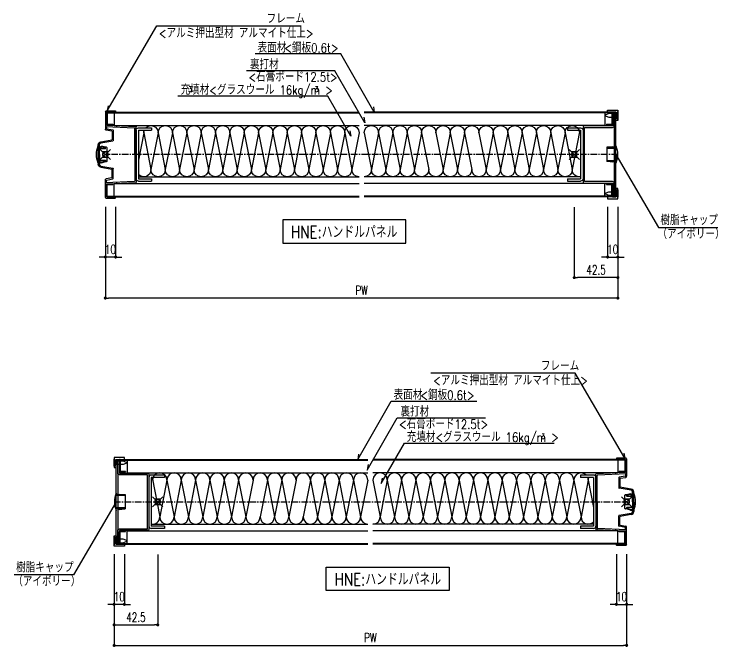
# Model space of a CAD drawing. Extents: x -275225 to 47266, y -41063 to 95295.
# Drawn here: x -228829 to -228143, y -19041 to -18424 of the extents above; entities that cross this region are included whole.
import ezdxf
from ezdxf.enums import TextEntityAlignment as Align

# ---------------------------------------------------------------- set-up
doc = ezdxf.new("R2010")
doc.units = 0
doc.header["$LTSCALE"] = 0.2
doc.header["$PDMODE"] = 99
doc.header["$PDSIZE"] = 5
doc.linetypes.add('CENTER', pattern=[50.8, 31.75, -6.35, 6.35, -6.35])
for name, color, linetype in [('_P18_製品', 4, 'Continuous'), ('_基準', 1, 'CENTER'), ('_文字', 3, 'Continuous'), ('_製品寸法', 9, 'Continuous'), ('樹脂', 6, 'Continuous')]:
    doc.layers.add(name, color=color, linetype=linetype)
doc.layers.add('_ポイント', color=1, linetype='Continuous', plot=False)
doc.styles.add('OKAMURA', font='SIMPLEX.shx', dxfattribs={"width": 0.7, "bigfont": 'BIGFONT.shx'})
doc.dimstyles.new('OKAMURA-003', dxfattribs={"dimscale": 3, "dimtxt": 3, "dimasz": 1, "dimexe": 0, "dimexo": 3, "dimgap": 1, "dimtad": 1, "dimdec": 3, "dimdsep": 46, "dimtxsty": 'OKAMURA', "dimblk1": 'DOT', "dimblk2": 'DOT', "dimsah": 1, "dimcen": 0, "dimclrd": 9, "dimclre": 9, "dimclrt": 3, "dimadec": 0, "dimazin": 0, "dimtfac": 1, "dimtdec": 3, "dimtix": 1, "dimtmove": 2, "dimatfit": 3, "dimldrblk": 'NONE', "dimfxl": 0, "dimtolj": 1, "dimarcsym": 0})

# ---------------------------------------------------------------- blocks, each defined once
blk = doc.blocks.new('_DOT')
at = {"color": 0, "linetype": 'ByBlock'}
blk.add_line((-0.5, 0), (-1, 0), dxfattribs=at)
at = {"color": 0, "linetype": 'ByBlock', "const_width": 0.5}
blk.add_lwpolyline([(-0.25, 0, 1), (0.25, 0, 1)], format="xyb", close=True, dxfattribs=at)
blk = doc.blocks.new('*D1337')
at = {"layer": '_製品寸法', "color": 9, "lineweight": -2, "transparency": 16777216}
for p, q in [((-42.5, -51.5), (-42.5, -140)), ((457.5, -51.5), (457.5, -140)), ((-39.5, -140), (454.5, -140))]:
    blk.add_line(p, q, dxfattribs=at)
at = {"layer": 'Defpoints', "color": 0, "transparency": 16777216}
for p in [(-42.5, -42.5), (457.5, -42.5), (457.5, -140)]:
    blk.add_point(p, dxfattribs=at)
at = {"layer": '_製品寸法', "color": 9, "lineweight": -2, "transparency": 16777216, "xscale": 3, "yscale": 3, "zscale": 3, "rotation": 180}
blk.add_blockref('_DOT', (-42.5, -140), dxfattribs=at)
at = {"layer": '_製品寸法', "color": 9, "lineweight": -2, "transparency": 16777216, "xscale": 3, "yscale": 3, "zscale": 3}
blk.add_blockref('_DOT', (457.5, -140), dxfattribs=at)
at = {"layer": '_製品寸法', "color": 3, "transparency": 16777216, "insert": (207.5, -132.5), "char_height": 9, "attachment_point": 5, "style": 'OKAMURA'}
blk.add_mtext('\\A1;PW', dxfattribs=at)
blk = doc.blocks.new('_None')
blk = doc.blocks.new('*D1338')
at = {"layer": '_製品寸法', "color": 9, "lineweight": -2, "transparency": 16777216}
for p, q in [((447.5, -51.2), (447.5, -100)), ((457.5, -51), (457.5, -100)), ((444.5, -100), (441.5, -100)), ((447.5, -100), (457.5, -100)), ((460.5, -100), (463.5, -100))]:
    blk.add_line(p, q, dxfattribs=at)
at = {"layer": 'Defpoints', "color": 0, "transparency": 16777216}
for p in [(447.5, -42.2), (457.5, -42), (457.5, -100)]:
    blk.add_point(p, dxfattribs=at)
at = {"layer": '_製品寸法', "color": 9, "lineweight": -2, "transparency": 16777216, "xscale": 3, "yscale": 3, "zscale": 3}
blk.add_blockref('_DOT', (447.5, -100), dxfattribs=at)
at = {"layer": '_製品寸法', "color": 9, "lineweight": -2, "transparency": 16777216, "xscale": 3, "yscale": 3, "zscale": 3, "rotation": 180}
blk.add_blockref('_DOT', (457.5, -100), dxfattribs=at)
at = {"layer": '_製品寸法', "color": 3, "transparency": 16777216, "insert": (452.5, -92.5), "char_height": 9, "attachment_point": 5, "style": 'OKAMURA'}
blk.add_mtext('\\A1;10', dxfattribs=at)
blk = doc.blocks.new('*D1339')
at = {"layer": '_製品寸法', "color": 9, "lineweight": -2, "transparency": 16777216}
for p, q in [((0, -51.5), (0, -120)), ((-42.5, -59), (-42.5, -120)), ((-39.5, -120), (-3, -120))]:
    blk.add_line(p, q, dxfattribs=at)
at = {"layer": 'Defpoints', "color": 0, "transparency": 16777216}
for p in [(0, -42.5), (-42.5, -50), (0, -120)]:
    blk.add_point(p, dxfattribs=at)
at = {"layer": '_製品寸法', "color": 9, "lineweight": -2, "transparency": 16777216, "xscale": 3, "yscale": 3, "zscale": 3, "rotation": 180}
blk.add_blockref('_DOT', (-42.5, -120), dxfattribs=at)
at = {"layer": '_製品寸法', "color": 9, "lineweight": -2, "transparency": 16777216, "xscale": 3, "yscale": 3, "zscale": 3}
blk.add_blockref('_DOT', (0, -120), dxfattribs=at)
at = {"layer": '_製品寸法', "color": 3, "transparency": 16777216, "insert": (-21.25, -112.5), "char_height": 9, "attachment_point": 5, "style": 'OKAMURA'}
blk.add_mtext('\\A1;42.5', dxfattribs=at)
blk = doc.blocks.new('樹脂')
at = {"layer": '_P18_製品', "color": 0, "linetype": 'ByBlock'}
for p, q in [((-8.2, 7), (-7, 7)), ((-7, 7), (-3.2, 8.09)), ((-7, 6.27), (-3.2, 7.36)), ((-7, 6.27), (-7, 7)), ((-3.2, 8.09), (-3.2, 7.59)), ((-3.2, 7.59), (-2.4, 7.59)), ((-3.2, 7.59), (-3.2, 6.86)), ((-2.4, 7.59), (-2.4, 7.09)), ((-2.4, 7.09), (-0.5, 7.09)), ((-2.4, 6.36), (-2.4, 7.09)), ((-0.5, 7.09), (-0.5, 5.41)), ((0, -8.35), (0, 8.35)), ((-8.7, -6.5), (-8.7, 6.5)), ((-7, 5.91), (-7, 6.27)), ((-6.5, 5.41), (0, 5.41)), ((-3.2, 6.86), (-2.4, 6.86)), ((-2.4, 6.36), (-0.5, 6.36)), ((-7, -5.91), (-7, -6.27)), ((-7, -6.27), (-7, -7)), ((-3.2, -7.36), (-7, -6.27)), ((0, -5.41), (-6.5, -5.41)), ((-1.6, -7.59), (-1.6, -6.86)), ((-1.6, -6.86), (-0.8, -6.86)), ((-0.8, -7.09), (-0.8, -6.36)), ((-0.8, -6.36), (-0.5, -6.36)), ((-0.5, -7.09), (-0.5, -5.41)), ((-7, -7), (-8.2, -7)), ((-3.2, -8.09), (-7, -7)), ((-3.2, -7.36), (-1.6, -7.36)), ((-3.2, -8.09), (-1.6, -8.09)), ((-1.6, -7.59), (-0.8, -7.59)), ((-1.6, -8.09), (-1.6, -7.59)), ((-0.8, -7.09), (-0.5, -7.09)), ((-0.8, -7.59), (-0.8, -7.09))]:
    blk.add_line(p, q, dxfattribs=at)
for centre, radius, start, end in [((-8.2, 6.5), 0.5, 90, 180), ((-20.99, 0), 22.59, 338.30531, 21.69469), ((-6.5, 5.91), 0.5, 180, 270), ((-8.2, -6.5), 0.5, 180, 270), ((-6.5, -5.91), 0.5, 90, 180)]:
    blk.add_arc(centre, radius, start, end, dxfattribs=at)
blk = doc.blocks.new('HNE4')
at = {"color": 6, "linetype": 'ByBlock'}
for p, q in [((-498, -8.35), (-498, 8.35)), ((-495.6, 7), (-497.2, 7)), ((-497.2, 6.5), (-497.2, 7)), ((-495.6, 7.25), (-494.8, 7.25)), ((-495.6, 7.25), (-495.6, 7)), ((-494.8, 7.5), (-490.3, 7)), ((-494.8, 7.25), (-494.8, 7.5)), ((-490.3, 7), (-489.3, 7)), ((-490.3, 6.5), (-490.3, 7)), ((-489.3, 7), (-489.3, -7)), ((-490.3, 6.5), (-498, 6.5)), ((-489.3, 6), (-498, 6)), ((-489.3, -6), (-498, -6)), ((-490.3, -6.5), (-498, -6.5)), ((-497.2, -6.5), (-497.2, -7)), ((-490.3, -6.5), (-490.3, -7)), ((-495.6, -7), (-497.2, -7)), ((-495.6, -7.25), (-495.6, -7)), ((-495.6, -7.25), (-494.8, -7.25)), ((-494.8, -7.5), (-490.3, -7)), ((-494.8, -7.25), (-494.8, -7.5)), ((-490.3, -7), (-489.3, -7)), ((-490.3, -7), (-489.3, -7))]:
    blk.add_line(p, q, dxfattribs=at)
blk.add_arc((-477.01, 0), 22.59, 158.30531, 201.6947, dxfattribs=at)
at = {"layer": '_P18_製品'}
for p, q in [((-497.4, 41.3), (-252.5, 41.3)), ((-1.8, 41.3), (-247.5, 41.3)), ((-10, 42.2), (-10, 41.6)), ((-0.5, 42.5), (-9.7, 42.5)), ((-9.7, 41.3), (-1.5, 41.3)), ((0, 42), (-0.5, 42.5)), ((0, 42), (0, 24.84)), ((-494.8, 40.7), (-494.8, 29.4)), ((-494.2, 40.7), (-252.5, 40.7)), ((-494.2, 40.7), (-494.2, 29.4)), ((-487.3, 40.7), (-487.3, 28.2)), ((-1.8, 40.7), (-247.5, 40.7)), ((-8.7, 40.7), (-8.7, 28.2)), ((-1.8, 40.7), (-1.8, 29.4)), ((-1.2, 41), (-1.2, 28.8)), ((-1.2, 40.7), (-1.2, 29.4)), ((-488.8, 29.4), (-494.2, 29.4)), ((-488.8, 28.8), (-494.2, 28.8)), ((-488.8, 29.4), (-488.8, 28.8)), ((-487.3, 28.2), (-252.5, 28.2)), ((-8.7, 28.2), (-247.5, 28.2)), ((-1.49, 28.5), (-29.71, 27.26)), ((-11, 28.08), (-11, 26.88)), ((-7.2, 29.4), (-7.2, 28.8)), ((-1.8, 29.4), (-7.2, 29.4)), ((-1.8, 28.8), (-7.2, 28.8)), ((-466, 23.7), (-466, -23.7)), ((-451, 26), (-463.7, 26)), ((-451, 23.7), (-463.7, 23.7)), ((-463.7, 23.7), (-463.7, -23.7)), ((-451, 26), (-451, 23.7)), ((-32.3, 26), (-45, 26)), ((-45, 26), (-45, 23.7)), ((-32.3, 23.7), (-45, 23.7)), ((-32.3, 23.7), (-32.3, -23.7)), ((-30, 0.3), (-30, 26.96)), ((-30, 23.7), (-30, -23.7)), ((-28.8, 0), (-28.8, 25.81)), ((0, 27.36), (-28.51, 26.11)), ((-7.7, 23.61), (-7.7, 13.63)), ((-1.45, 24.96), (-7.45, 23.9)), ((-6.5, 22.7), (-6.5, 14.63)), ((-6.25, 22.89), (-0.83, 23.85)), ((-1.2, 27), (-1.2, 25.26)), ((4.52, 12.44), (-6.25, 14.34)), ((4.31, 11.26), (-7.45, 13.33)), ((5.8, 0), (5.8, 9.48)), ((7, 0.3), (7, 9.48)), ((-29.7, 0), (-30, 0.3)), ((6.7, 0), (7, 0.3)), ((-29.7, 0), (-30, -0.3)), ((-30, -0.3), (-30, -26.96)), ((-28.8, 0), (-28.8, -25.81)), ((5.8, 0), (5.8, -9.48)), ((6.7, 0), (7, -0.3)), ((7, -0.3), (7, -9.48)), ((-7.7, -23.61), (-7.7, -13.63)), ((4.31, -11.26), (-7.45, -13.33)), ((4.52, -12.44), (-6.25, -14.34)), ((-6.5, -22.7), (-6.5, -14.63)), ((-451, -23.7), (-463.7, -23.7)), ((-451, -26), (-463.7, -26)), ((-451, -23.7), (-451, -26)), ((-32.3, -23.7), (-45, -23.7)), ((-45, -23.7), (-45, -26)), ((-32.3, -26), (-45, -26)), ((-1.49, -28.5), (-29.71, -27.26)), ((0, -27.36), (-28.51, -26.11)), ((-11, -26.88), (-11, -28.08)), ((-1.45, -24.96), (-7.45, -23.9)), ((-6.25, -22.89), (-0.83, -23.85)), ((-1.2, -27), (-1.2, -25.26)), ((0, -42), (0, -24.84)), ((-494.8, -40.7), (-494.8, -29.4)), ((-488.8, -28.8), (-494.2, -28.8)), ((-494.2, -40.7), (-494.2, -29.4)), ((-488.8, -29.4), (-494.2, -29.4)), ((-488.8, -29.4), (-488.8, -28.8)), ((-487.3, -28.2), (-252.5, -28.2)), ((-487.3, -40.7), (-487.3, -28.2)), ((-8.7, -28.2), (-247.5, -28.2)), ((-8.7, -40.7), (-8.7, -28.2)), ((-7.2, -29.4), (-7.2, -28.8)), ((-1.8, -28.8), (-7.2, -28.8)), ((-1.8, -29.4), (-7.2, -29.4)), ((-1.8, -40.7), (-1.8, -29.4)), ((-1.2, -41), (-1.2, -28.8)), ((-1.2, -40.7), (-1.2, -29.4)), ((-494.2, -40.7), (-252.5, -40.7)), ((-1.8, -40.7), (-247.5, -40.7)), ((-497.4, -41.3), (-252.5, -41.3)), ((-1.8, -41.3), (-247.5, -41.3)), ((-10, -42.2), (-10, -41.6)), ((-9.7, -41.3), (-1.5, -41.3)), ((-0.5, -42.5), (-9.7, -42.5)), ((0, -42), (-0.5, -42.5))]:
    blk.add_line(p, q, dxfattribs=at)
at = {"layer": '_P18_製品', "color": 6, "linetype": 'ByBlock'}
for p, q in [((-462.99, 23.7), (-455.5, -14.8)), ((-448.5, 21.2), (-455.5, -14.8)), ((-448.5, 21.2), (-441.5, -14.8)), ((-434.5, 21.2), (-441.5, -14.8)), ((-434.5, 21.2), (-427.5, -14.8)), ((-434.5, 21.2), (-427.5, -14.8)), ((-420.5, 21.2), (-427.5, -14.8)), ((-420.5, 21.2), (-413.5, -14.8)), ((-420.5, 21.2), (-413.5, -14.8)), ((-406.5, 21.2), (-413.5, -14.8)), ((-406.5, 21.2), (-399.5, -14.8)), ((-392.5, 21.2), (-399.5, -14.8)), ((-392.5, 21.2), (-385.5, -14.8)), ((-378.5, 21.2), (-385.5, -14.8)), ((-378.5, 21.2), (-371.5, -14.8)), ((-364.5, 21.2), (-371.5, -14.8)), ((-350.5, 21.2), (-357.5, -14.8)), ((-350.5, 21.2), (-343.5, -14.8)), ((-336.5, 21.2), (-343.5, -14.8)), ((-336.5, 21.2), (-329.5, -14.8)), ((-322.5, 21.2), (-329.5, -14.8)), ((-308.5, 21.2), (-315.5, -14.8)), ((-308.5, 21.2), (-301.5, -14.8)), ((-294.5, 21.2), (-301.5, -14.8)), ((-294.5, 21.2), (-287.5, -14.8)), ((-280.5, 21.2), (-287.5, -14.8)), ((-280.5, 21.2), (-273.5, -14.8)), ((-266.5, 21.2), (-273.5, -14.8)), ((-266.5, 21.2), (-259.5, -14.8)), ((-252.5, 21.2), (-259.5, -14.8)), ((-463.7, -21.8), (-252.5, -21.8))]:
    blk.add_line(p, q, dxfattribs=at)
at = {"layer": '_P18_製品', "color": 6}
for p, q in [((-247.5, 21.2), (-240.5, -14.8)), ((-233.5, 21.2), (-240.5, -14.8)), ((-233.5, 21.2), (-226.5, -14.8)), ((-219.5, 21.2), (-226.5, -14.8)), ((-219.5, 21.2), (-212.5, -14.8)), ((-205.5, 21.2), (-212.5, -14.8)), ((-205.5, 21.2), (-198.5, -14.8)), ((-191.5, 21.2), (-198.5, -14.8)), ((-191.5, 21.2), (-184.5, -14.8)), ((-177.5, 21.2), (-184.5, -14.8)), ((-177.5, 21.2), (-170.5, -14.8)), ((-163.5, 21.2), (-170.5, -14.8)), ((-163.5, 21.2), (-156.5, -14.8)), ((-149.5, 21.2), (-156.5, -14.8)), ((-149.5, 21.2), (-142.5, -14.8)), ((-135.5, 21.2), (-142.5, -14.8)), ((-135.5, 21.2), (-128.5, -14.8)), ((-121.5, 21.2), (-128.5, -14.8)), ((-121.5, 21.2), (-114.5, -14.8)), ((-107.5, 21.2), (-114.5, -14.8)), ((-107.5, 21.2), (-100.5, -14.8)), ((-93.5, 21.2), (-100.5, -14.8)), ((-93.5, 21.2), (-86.5, -14.8)), ((-79.5, 21.2), (-86.5, -14.8)), ((-79.5, 21.2), (-72.5, -14.8)), ((-65.5, 21.2), (-72.5, -14.8)), ((-65.5, 21.2), (-58.5, -14.8)), ((-51.5, 21.2), (-58.5, -14.8)), ((-51.5, 21.2), (-44.5, -14.8)), ((-37.5, 21.2), (-44.5, -14.8)), ((-37.5, 21.2), (-32.3, -5.54)), ((-32.3, -21.8), (-247.5, -21.8))]:
    blk.add_line(p, q, dxfattribs=at)
at = {"layer": '_P18_製品'}
for points in [[(-490, 43.3), (-500, 43.3), (-500, 33.3), (-498, 33.3), (-498, 41.3), (-490, 41.3)], [(-498, 41.3), (-496.4, 41.3), (-496.4, -41.3), (-498, -41.3)], [(-490, -43.3), (-500, -43.3), (-500, -33.3), (-498, -33.3), (-498, -41.3), (-490, -41.3)]]:
    blk.add_lwpolyline(points, close=True, dxfattribs=at)
at = {"layer": '_P18_製品', "color": 6, "linetype": 'ByBlock'}
for points in [[(-499.74, 41.6), (-499.74, 34.6), (-500, 34.6), (-500, 41.6)], [(-499.74, 34.6), (-499.74, 41.6), (-497.99, 39.85), (-497.99, 36.35)], [(-497.99, 36.35), (-497.99, 39.85), (-491.22, 39.85), (-487, 38.1), (-491.22, 36.35)], [(-499.74, -41.6), (-499.74, -34.6), (-500, -34.6), (-500, -41.6)], [(-499.74, -34.6), (-499.74, -41.6), (-497.99, -39.85), (-497.99, -36.35)], [(-497.99, -36.35), (-497.99, -39.85), (-491.22, -39.85), (-487, -38.1), (-491.22, -36.35)]]:
    blk.add_lwpolyline(points, close=True, dxfattribs=at)
at = {"layer": '_P18_製品'}
blk.add_lwpolyline([(-496.4, 41.3), (-494.8, 41.3), (-494.8, 28), (-467.6, 28, -0.414214), (-466, 26.4), (-466, -26.4, -0.414214), (-467.6, -28), (-494.8, -28), (-494.8, -41.3), (-496.4, -41.3), (-496.4, -28, -0.414214), (-494.8, -26.4), (-467.6, -26.4), (-467.6, 26.4), (-494.8, 26.4, -0.414214), (-496.4, 28)], format="xyb", close=True, dxfattribs=at)
for centre, radius, start, end in [((-494.2, 40.7), 0.6, 90, 180), ((-9.7, 42.2), 0.3, 90, 180), ((-9.7, 41.6), 0.3, 180, 270), ((-1.8, 40.7), 0.6, 0, 90), ((-1.5, 41), 0.3, 0.0002, 90), ((-494.2, 29.4), 0.6, 180, 270), ((-1.8, 29.4), 0.6, 270, 0), ((-1.5, 28.8), 0.3, 272.50801, 0.00021), ((-463.7, 23.7), 2.3, 90, 180), ((-32.3, 23.7), 2.3, 0, 90), ((-29.7, 26.96), 0.3, 92.50801, 180.00006), ((-28.5, 25.81), 0.3, 92.50801, 180), ((-7.4, 23.61), 0.3, 100.00005, 180), ((-6.2, 22.6), 0.3, 100.00323, 180), ((-1.5, 27), 0.3, 0.00008, 92.50801), ((-1.5, 25.26), 0.3, 280.00005, 0.00013), ((-1, 24.84), 1, 279.99863, 0.00278), ((-6.2, 14.63), 0.3, 180.00034, 259.99652), ((-7.4, 13.63), 0.3, 180, 259.99993), ((4, 9.48), 1.8, 0.00001, 80.00004), ((4, 9.48), 3, 0.00001, 80.00004), ((-7.4, -13.63), 0.3, 100.00007, 180), ((4, -9.48), 1.8, 279.99996, 359.99999), ((4, -9.48), 3, 279.99996, 359.99999), ((-6.2, -14.63), 0.3, 100.00348, 179.99966), ((-463.7, -23.7), 2.3, 180, 270), ((-32.3, -23.7), 2.3, 270, 0), ((-29.7, -26.96), 0.3, 179.99994, 267.49199), ((-28.5, -25.81), 0.3, 180, 267.49199), ((-7.4, -23.61), 0.3, 180, 259.99995), ((-6.2, -22.6), 0.3, 180, 259.99677), ((-1.5, -27), 0.3, 267.49199, 359.99992), ((-1.5, -25.26), 0.3, 359.99987, 79.99995), ((-1, -24.84), 1, 359.99722, 80.00137), ((-494.2, -29.4), 0.6, 90, 180), ((-1.8, -29.4), 0.6, 0, 90), ((-1.5, -28.8), 0.3, 359.99979, 87.49199), ((-494.2, -40.7), 0.6, 180, 270), ((-1.8, -40.7), 0.6, 270, 0), ((-1.5, -41), 0.3, 270, 359.9998), ((-9.7, -41.6), 0.3, 90, 180), ((-9.7, -42.2), 0.3, 180, 270)]:
    blk.add_arc(centre, radius, start, end, dxfattribs=at)
at = {"layer": '_P18_製品', "color": 6, "linetype": 'ByBlock'}
for centre, start, end in [((-455.5, 21.2), 0, 180), ((-441.5, 21.2), 0, 180), ((-427.5, 21.2), 0, 180), ((-413.5, 21.2), 0, 180), ((-399.5, 21.2), 0, 180), ((-385.5, 21.2), 0, 180), ((-371.5, 21.2), 0, 180), ((-357.5, 21.2), 0, 180), ((-343.5, 21.2), 0, 180), ((-329.5, 21.2), 0, 180), ((-315.5, 21.2), 0, 180), ((-301.5, 21.2), 0, 180), ((-287.5, 21.2), 0, 180), ((-273.5, 21.2), 0, 180), ((-259.5, 21.2), 0, 180), ((-462.5, -14.8), 260.12911, 0), ((-448.5, -14.8), 180, 0), ((-434.5, -14.8), 180, 0), ((-420.5, -14.8), 180, 0), ((-406.5, -14.8), 180, 0), ((-392.5, -14.8), 180, 0), ((-378.5, -14.8), 180, 0), ((-364.5, -14.8), 180, 0), ((-350.5, -14.8), 180, 0), ((-336.5, -14.8), 180, 0), ((-322.5, -14.8), 180, 0), ((-308.5, -14.8), 180, 0), ((-294.5, -14.8), 180, 0), ((-280.5, -14.8), 180, 0), ((-266.5, -14.8), 180, 0), ((-252.5, -14.8), 180, 269.99998)]:
    blk.add_arc(centre, 7, start, end, dxfattribs=at)
at = {"layer": '_P18_製品', "color": 6}
for centre, start, end in [((-240.5, 21.2), 0, 180), ((-226.5, 21.2), 0, 180), ((-212.5, 21.2), 0, 180), ((-198.5, 21.2), 0, 180), ((-184.5, 21.2), 0, 180), ((-170.5, 21.2), 0, 180), ((-156.5, 21.2), 0, 180), ((-142.5, 21.2), 0, 180), ((-128.5, 21.2), 0, 180), ((-114.5, 21.2), 0, 180), ((-100.5, 21.2), 0, 180), ((-86.5, 21.2), 0, 180), ((-72.5, 21.2), 0, 180), ((-58.5, 21.2), 0, 180), ((-44.5, 21.2), 43.29177, 180), ((-44.5, 21.2), 0, 20.9248), ((-30.5, 21.2), 159.0752, 180), ((-247.5, -14.8), 270, 0), ((-233.5, -14.8), 180, 0), ((-219.5, -14.8), 180, 0), ((-205.5, -14.8), 180, 0), ((-191.5, -14.8), 180, 0), ((-177.5, -14.8), 180, 0), ((-163.5, -14.8), 180, 0), ((-149.5, -14.8), 180, 0), ((-135.5, -14.8), 180, 0), ((-121.5, -14.8), 180, 0), ((-107.5, -14.8), 180, 0), ((-93.5, -14.8), 180, 0), ((-79.5, -14.8), 180, 0), ((-65.5, -14.8), 180, 0), ((-51.5, -14.8), 180, 0), ((-37.5, -14.8), 180, 317.97555)]:
    blk.add_arc(centre, 7, start, end, dxfattribs=at)
at = {"layer": '_ポイント'}
for p in [(-457.5, 0), (0, 0)]:
    blk.add_point(p, dxfattribs=at)
at = {"layer": '_基準'}
blk.add_line((-500, 0), (0, 0), dxfattribs=at)
blk.add_line((-500, 0), (0, 0), dxfattribs=at)
at = {"layer": '樹脂'}
blk.add_blockref('樹脂', (7, 0), dxfattribs=at)
blk = doc.blocks.new('*D1340')
at = {"layer": '_製品寸法', "color": 9, "lineweight": -2, "transparency": 16777216}
for p, q in [((-42.5, -51), (-42.5, -100)), ((-32.5, -51.2), (-32.5, -100)), ((-45.5, -100), (-48.5, -100)), ((-32.5, -100), (-42.5, -100)), ((-29.5, -100), (-26.5, -100))]:
    blk.add_line(p, q, dxfattribs=at)
at = {"layer": 'Defpoints', "color": 0, "transparency": 16777216}
for p in [(-42.5, -42), (-32.5, -42.2), (-42.5, -100)]:
    blk.add_point(p, dxfattribs=at)
at = {"layer": '_製品寸法', "color": 9, "lineweight": -2, "transparency": 16777216, "xscale": 3, "yscale": 3, "zscale": 3}
blk.add_blockref('_DOT', (-42.5, -100), dxfattribs=at)
at = {"layer": '_製品寸法', "color": 9, "lineweight": -2, "transparency": 16777216, "xscale": 3, "yscale": 3, "zscale": 3, "rotation": 180}
blk.add_blockref('_DOT', (-32.5, -100), dxfattribs=at)
at = {"layer": '_製品寸法', "color": 3, "transparency": 16777216, "insert": (-37.5, -92.5), "char_height": 9, "attachment_point": 5, "style": 'OKAMURA'}
blk.add_mtext('\\A1;10', dxfattribs=at)
blk = doc.blocks.new('*D1633')
at = {"layer": '_製品寸法', "color": 9, "lineweight": -2, "transparency": 16777216}
for p, q in [((-457.5, -51.5), (-457.5, -140)), ((42.5, -51.5), (42.5, -140)), ((39.5, -140), (-454.5, -140))]:
    blk.add_line(p, q, dxfattribs=at)
at = {"layer": 'Defpoints', "color": 0, "transparency": 16777216}
for p in [(-457.5, -42.5), (42.5, -42.5), (-457.5, -140)]:
    blk.add_point(p, dxfattribs=at)
at = {"layer": '_製品寸法', "color": 9, "lineweight": -2, "transparency": 16777216, "xscale": 3, "yscale": 3, "zscale": 3, "rotation": 180}
blk.add_blockref('_DOT', (-457.5, -140), dxfattribs=at)
at = {"layer": '_製品寸法', "color": 9, "lineweight": -2, "transparency": 16777216, "xscale": 3, "yscale": 3, "zscale": 3}
blk.add_blockref('_DOT', (42.5, -140), dxfattribs=at)
at = {"layer": '_製品寸法', "color": 3, "transparency": 16777216, "insert": (-207.5, -132.5), "char_height": 9, "attachment_point": 5, "style": 'OKAMURA'}
blk.add_mtext('\\A1;PW', dxfattribs=at)
blk = doc.blocks.new('*D1634')
at = {"layer": '_製品寸法', "color": 9, "lineweight": -2, "transparency": 16777216}
for p, q in [((-457.5, -51), (-457.5, -100)), ((-447.5, -51.2), (-447.5, -100)), ((-460.5, -100), (-463.5, -100)), ((-447.5, -100), (-457.5, -100)), ((-444.5, -100), (-441.5, -100))]:
    blk.add_line(p, q, dxfattribs=at)
at = {"layer": 'Defpoints', "color": 0, "transparency": 16777216}
for p in [(-457.5, -42), (-447.5, -42.2), (-457.5, -100)]:
    blk.add_point(p, dxfattribs=at)
at = {"layer": '_製品寸法', "color": 9, "lineweight": -2, "transparency": 16777216, "xscale": 3, "yscale": 3, "zscale": 3}
blk.add_blockref('_DOT', (-457.5, -100), dxfattribs=at)
at = {"layer": '_製品寸法', "color": 9, "lineweight": -2, "transparency": 16777216, "xscale": 3, "yscale": 3, "zscale": 3, "rotation": 180}
blk.add_blockref('_DOT', (-447.5, -100), dxfattribs=at)
at = {"layer": '_製品寸法', "color": 3, "transparency": 16777216, "insert": (-452.5, -92.5), "char_height": 9, "attachment_point": 5, "style": 'OKAMURA'}
blk.add_mtext('\\A1;10', dxfattribs=at)
blk = doc.blocks.new('*D1635')
at = {"layer": '_製品寸法', "color": 9, "lineweight": -2, "transparency": 16777216}
for p, q in [((0, -51.5), (0, -120)), ((42.5, -59), (42.5, -120)), ((39.5, -120), (3, -120))]:
    blk.add_line(p, q, dxfattribs=at)
at = {"layer": 'Defpoints', "color": 0, "transparency": 16777216}
for p in [(0, -42.5), (42.5, -50), (0, -120)]:
    blk.add_point(p, dxfattribs=at)
at = {"layer": '_製品寸法', "color": 9, "lineweight": -2, "transparency": 16777216, "xscale": 3, "yscale": 3, "zscale": 3, "rotation": 180}
blk.add_blockref('_DOT', (0, -120), dxfattribs=at)
at = {"layer": '_製品寸法', "color": 9, "lineweight": -2, "transparency": 16777216, "xscale": 3, "yscale": 3, "zscale": 3}
blk.add_blockref('_DOT', (42.5, -120), dxfattribs=at)
at = {"layer": '_製品寸法', "color": 3, "transparency": 16777216, "insert": (21.25, -112.5), "char_height": 9, "attachment_point": 5, "style": 'OKAMURA'}
blk.add_mtext('\\A1;42.5', dxfattribs=at)
blk = doc.blocks.new('*D1636')
at = {"layer": '_製品寸法', "color": 9, "lineweight": -2, "transparency": 16777216}
for p, q in [((32.5, -51.2), (32.5, -100)), ((42.5, -51), (42.5, -100)), ((29.5, -100), (26.5, -100)), ((32.5, -100), (42.5, -100)), ((45.5, -100), (48.5, -100))]:
    blk.add_line(p, q, dxfattribs=at)
at = {"layer": 'Defpoints', "color": 0, "transparency": 16777216}
for p in [(32.5, -42.2), (42.5, -42), (42.5, -100)]:
    blk.add_point(p, dxfattribs=at)
at = {"layer": '_製品寸法', "color": 9, "lineweight": -2, "transparency": 16777216, "xscale": 3, "yscale": 3, "zscale": 3}
blk.add_blockref('_DOT', (32.5, -100), dxfattribs=at)
at = {"layer": '_製品寸法', "color": 9, "lineweight": -2, "transparency": 16777216, "xscale": 3, "yscale": 3, "zscale": 3, "rotation": 180}
blk.add_blockref('_DOT', (42.5, -100), dxfattribs=at)
at = {"layer": '_製品寸法', "color": 3, "transparency": 16777216, "insert": (37.5, -92.5), "char_height": 9, "attachment_point": 5, "style": 'OKAMURA'}
blk.add_mtext('\\A1;10', dxfattribs=at)
blk = doc.blocks.new('*U1336')
at = {"layer": '_ポイント'}
blk.add_point((0, 0), dxfattribs=at)
blk.add_point((0, 0), dxfattribs=at)
at = {"layer": '_文字', "color": 9}
for points in [[(454.6638, 47.451), (455.5878, 42.5), (407.3559, 125.5374), (266.6166, 125.5374)], [(196.035, 46.5401), (195.111, 41.3), (227.8117, 98.1639), (311.4071, 98.1639)], [(205.2988, 36.2394), (204.3748, 30.9994), (233.58, 81.8138), (319.7649, 81.8138)], [(218.9647, 23.0816), (218.0409, 17.8421), (240.6655, 57.0595), (386.8045, 57.0595)], [(-41.424, -5.2401), (-40.5, 0), (-82.0049, -71.137), (-140.1049, -71.137)]]:
    blk.add_lwpolyline(points, dxfattribs=at)
at = {"layer": '_文字'}
blk.add_lwpolyline([(164.4989, -86.3266), (164.4989, -63.8266), (284.4989, -63.8266), (284.4989, -86.3266)], close=True, dxfattribs=at)
blk.add_lwpolyline([(164.4989, -86.3266), (164.4989, -63.8266), (284.4989, -63.8266), (284.4989, -86.3266)], close=True, dxfattribs=at)
at = {"layer": '_P18_製品'}
blk.add_blockref('HNE4', (457.5, 0), dxfattribs=at)
at = {"layer": '_文字', "style": 'OKAMURA', "width": 0.8}
for s, height, p in [('フレーム', 9, (373.7906, 127.7814)), ('<アルミ押出型材 アルマイト仕上> ', 9, (268.8078, 113.6824)), ('表面材 ', 9, (230.1249, 99.579)), ('<鋼板0.6t> ', 9, (256.276, 99.4654)), ('裏打材 ', 9, (236.8185, 83.2011)), ('<石膏ボード12.5t> ', 9, (235.4306, 71.1283)), ('充填材<グラスウール 16kg/m > ', 9, (242.9509, 58.4746)), ('3', 5, (374.1238, 61.2858)), ('樹脂キャップ', 9, (-138.1545, -68.6342)), ('（アイボリー）', 9, (-140.9419, -82.2105))]:
    blk.add_text(s, height=height, dxfattribs=at).set_placement(p)
blk.add_text('HNE:ハンドルパネル', height=12, dxfattribs=at).set_placement((224.4989, -75.0766), align=Align.MIDDLE)
at = {"layer": '_製品寸法'}
dim = blk.add_linear_dim(base=(-42.5, -100), p1=(-32.5, -42.2), p2=(-42.5, -42), angle=180, dimstyle='OKAMURA-003', dxfattribs=at)
dim.commit()
dim.dimension.update_dxf_attribs({"geometry": '*D1340', "text_midpoint": (-37.5, -92.5)})
dim = blk.add_linear_dim(base=(457.5, -140), p1=(-42.5, -42.5), p2=(457.5, -42.5), text='PW', dimstyle='OKAMURA-003', dxfattribs=at)
dim.commit()
dim.dimension.update_dxf_attribs({"geometry": '*D1337', "text_midpoint": (207.5, -132.5)})
for base, p1, p2, picture, middle in [((0, -120), (-42.5, -50), (0, -42.5), '*D1339', (-21.25, -112.5)), ((457.5, -100), (447.5, -42.2), (457.5, -42), '*D1338', (452.5, -92.5))]:
    dim = blk.add_linear_dim(base=base, p1=p1, p2=p2, dimstyle='OKAMURA-003', dxfattribs=at)
    dim.commit()
    dim.dimension.update_dxf_attribs({"geometry": picture, "text_midpoint": middle})
blk = doc.blocks.new('*U1632')
at = {"layer": '_ポイント'}
blk.add_point((0, 0), dxfattribs=at)
blk.add_point((0, 0), dxfattribs=at)
at = {"layer": '_文字', "color": 9}
for points in [[(-454.6638, 47.451), (-455.5878, 42.5), (-407.3667, 125.5189), (-266.6274, 125.5189)], [(-196.035, 46.5401), (-195.111, 41.3), (-227.7431, 98.0446), (-311.3385, 98.0446)], [(-205.2988, 36.2394), (-204.3748, 30.9994), (-233.5115, 81.6945), (-319.6963, 81.6945)], [(-218.9647, 23.0816), (-218.0409, 17.8421), (-240.597, 56.9402), (-386.7359, 56.9402)], [(41.424, -5.2401), (40.5, 0), (82.0049, -71.137), (140.1049, -71.137)]]:
    blk.add_lwpolyline(points, dxfattribs=at)
at = {"layer": '_文字'}
blk.add_lwpolyline([(-164.4989, -86.3266), (-164.4989, -63.8266), (-284.4989, -63.8266), (-284.4989, -86.3266)], close=True, dxfattribs=at)
blk.add_lwpolyline([(-164.4989, -86.3266), (-164.4989, -63.8266), (-284.4989, -63.8266), (-284.4989, -86.3266)], close=True, dxfattribs=at)
at = {"layer": '_P18_製品', "xscale": -1}
blk.add_blockref('HNE4', (-457.5, 0), dxfattribs=at)
at = {"layer": '_文字', "style": 'OKAMURA', "width": 0.8}
for s, height, p in [('フレーム', 9, (-300.1927, 127.7629)), ('<アルミ押出型材 アルマイト仕上> ', 9, (-405.1755, 113.6639)), ('表面材 ', 9, (-309.0253, 99.4598)), ('<鋼板0.6t> ', 9, (-282.8742, 99.3461)), ('裏打材 ', 9, (-316.4578, 83.0819)), ('<石膏ボード12.5t> ', 9, (-317.8458, 71.009)), ('充填材<グラスウール 16kg/m > ', 9, (-384.1395, 58.3554)), ('3', 5, (-376.7219, 61.1666)), ('3', 5, (-253.2776, 61.1666)), ('樹脂キャップ', 9, (83.9554, -68.6342)), ('（アイボリー）', 9, (81.1679, -82.2105))]:
    blk.add_text(s, height=height, dxfattribs=at).set_placement(p)
blk.add_text('HNE:ハンドルパネル', height=12, dxfattribs=at).set_placement((-224.4989, -75.0766), align=Align.MIDDLE)
at = {"layer": '_製品寸法'}
for base, p1, p2, picture, middle in [((-457.5, -100), (-447.5, -42.2), (-457.5, -42), '*D1634', (-452.5, -92.5)), ((0, -120), (42.5, -50), (0, -42.5), '*D1635', (21.25, -112.5))]:
    dim = blk.add_linear_dim(base=base, p1=p1, p2=p2, angle=180, dimstyle='OKAMURA-003', dxfattribs=at)
    dim.commit()
    dim.dimension.update_dxf_attribs({"geometry": picture, "text_midpoint": middle})
dim = blk.add_linear_dim(base=(-457.5, -140), p1=(42.5, -42.5), p2=(-457.5, -42.5), angle=180, text='PW', dimstyle='OKAMURA-003', dxfattribs=at)
dim.commit()
dim.dimension.update_dxf_attribs({"geometry": '*D1633', "text_midpoint": (-207.5, -132.5)})
dim = blk.add_linear_dim(base=(42.5, -100), p1=(32.5, -42.2), p2=(42.5, -42), dimstyle='OKAMURA-003', dxfattribs=at)
dim.commit()
dim.dimension.update_dxf_attribs({"geometry": '*D1636', "text_midpoint": (37.5, -92.5)})

msp = doc.modelspace()

# ---------------------------------------------------------------- block references
msp.add_blockref('*U1632', (-228282.95, -18561.11))
at = {"layer": '_P18_製品'}
msp.add_blockref('*U1336', (-228689.39, -18899.78), dxfattribs=at)

doc.saveas('drawing.dxf')
